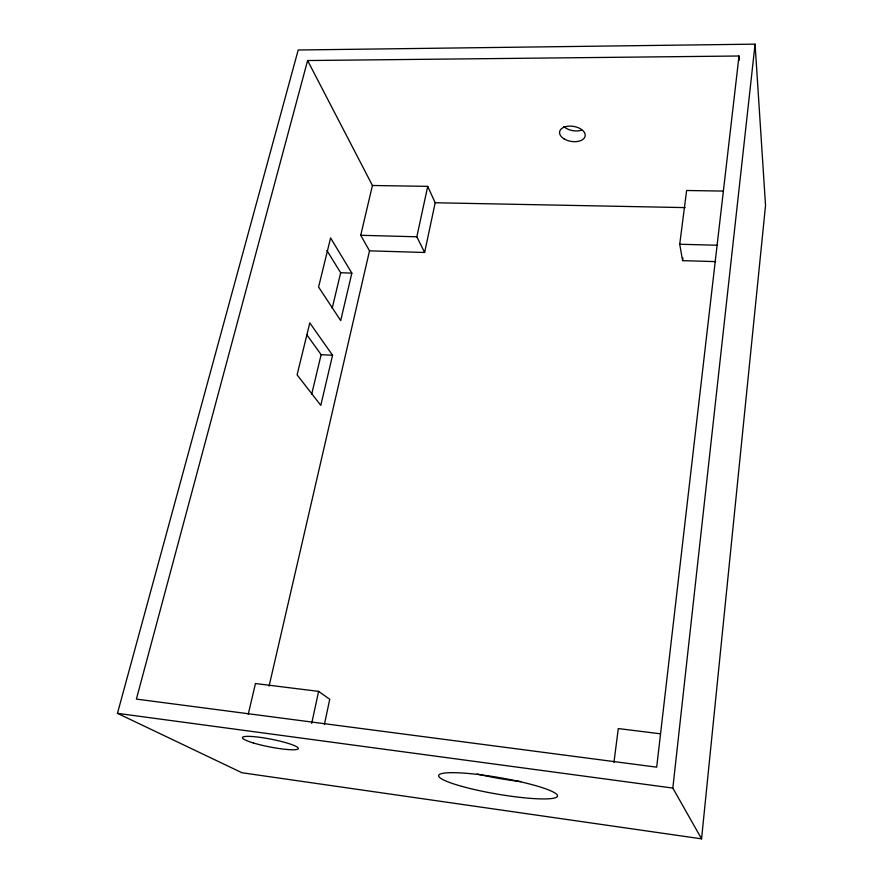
<?xml version="1.0" encoding="UTF-8"?>
<svg xmlns="http://www.w3.org/2000/svg" width="883" height="883" viewBox="0 0 883 883"><rect width="100%" height="100%" fill="white"/><g stroke="black" fill="none" stroke-linecap="round" stroke-linejoin="round"><path stroke-width="1.32" d="M701.566 838.85L765.539 205.518L755.075 44.15L298.2 50L117.461 713.343L241.997 772.757L701.566 838.85L672.835 788.077L755.075 44.15M739.016 56.004L656.687 767.172L136.39 699.093L307.604 60.541L739.016 56.004L739.347 60.11M715.605 261.622L682.592 260.64L682.934 257.913M682.592 260.64L679.733 244.249L686.621 190.496L723.089 191.081M613.939 762.504L618.288 728.563L660.495 733.806M324.37 724.601L329.745 699.303L318.62 691.378L255.463 683.541L248.233 714.303M372.427 185.485L360.728 235.297L369.513 250.838L424.624 252.483L435.187 202.759L427.725 186.368L372.427 185.485L307.604 60.541M311.699 723.376L318.62 691.378M424.624 252.483L416.831 236.787L427.725 186.368M269.072 686.157L369.513 250.838M332.56 355.264L320.794 405.352L297.096 374.845L309.801 322.913L332.56 355.264L321.125 354.668L306.71 334.624M351.842 273.123L340.695 320.595L318.586 287.03L330.595 237.935L351.842 273.123L340.661 272.737L326.92 250.496M311.71 394.105L321.125 354.668M332.196 308.244L340.661 272.737M435.187 202.759L685.175 207.604M360.728 235.297L416.831 236.787M679.733 244.249L716.819 245.231M117.461 713.343L672.835 788.077M581.588 130.198A12.903 7.682 9.1 0 1 563.851 126.578M521.003 781.598A60.033 8.951 9.8 0 1 477.041 773.972M564.138 138.918A12.958 7.616 9.2 0 0 585.043 136.545A12.958 7.616 9.2 0 0 567.979 126.225A12.958 7.616 9.2 0 0 564.138 138.918M462.217 786.466A60.309 8.311 9.8 0 0 556.985 796.896A60.309 8.311 9.8 0 0 474.756 774.104A60.309 8.311 9.8 0 0 462.217 786.466M253.278 742.934A28.51 3.929 11.1 0 0 298.134 748.95A28.51 3.929 11.1 0 0 259.779 737.316A28.51 3.929 11.1 0 0 253.278 742.934"/></g></svg>
